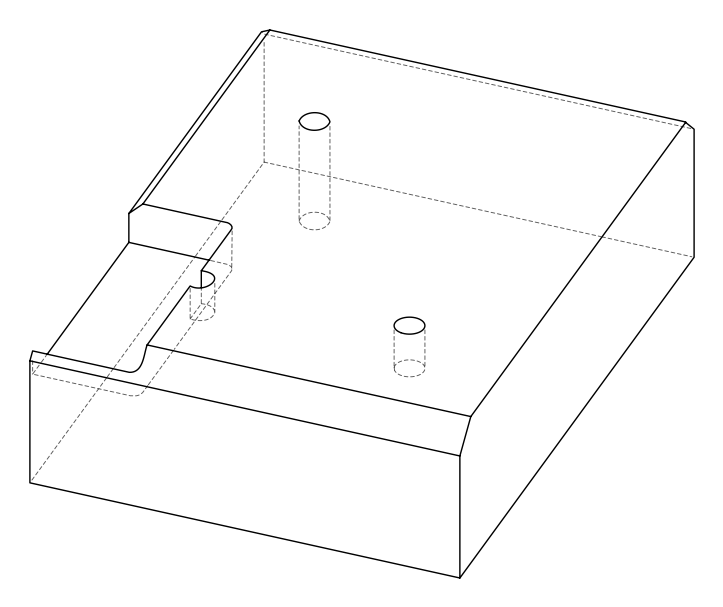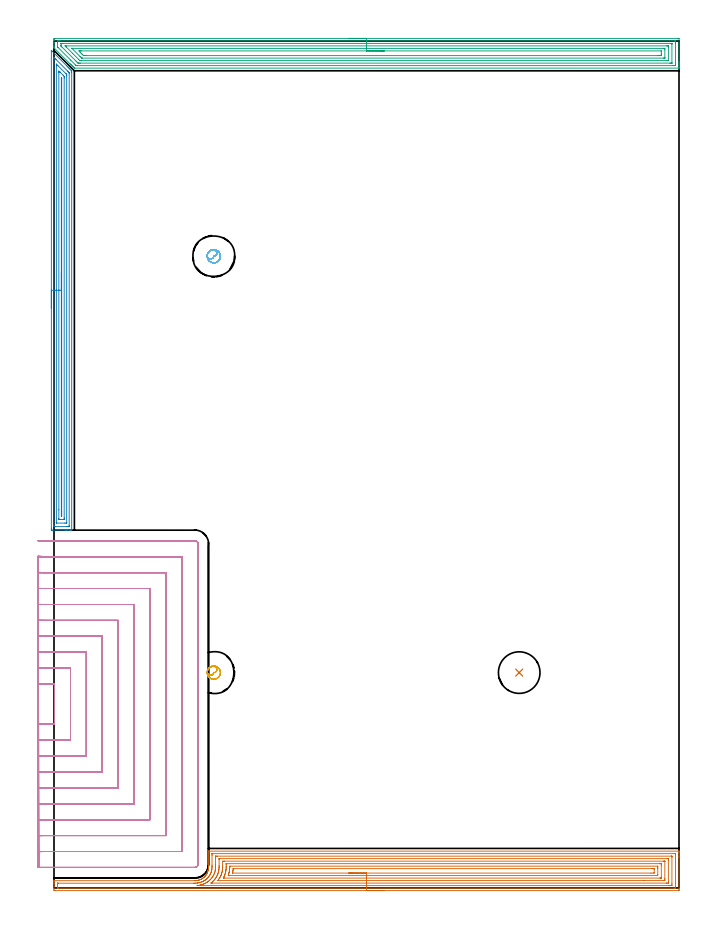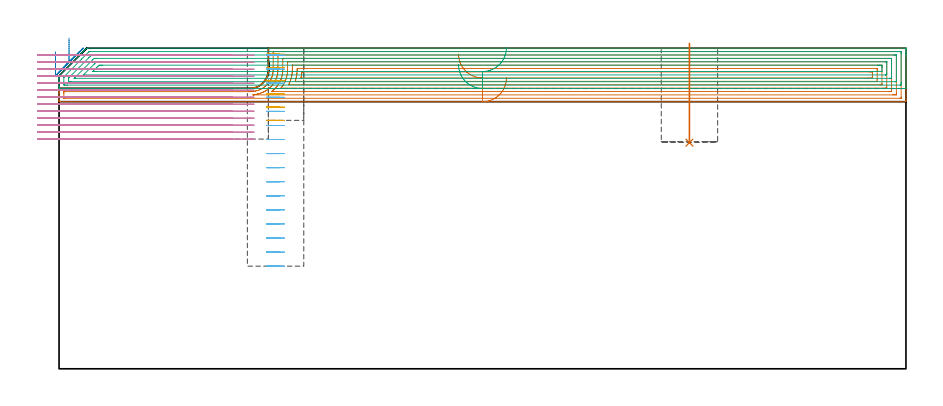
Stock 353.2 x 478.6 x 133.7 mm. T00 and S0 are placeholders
(PLAN: 7 operations, 3 tool changes, 153.5 min)
(1 AREA_MILL | FG_CHAMFER_SURFACE | UGT0205_001 | 18.9 min | 85111 mm3)
(2 AREA_MILL_1 | FG_CHAMFER_SURFACE_1 | UGT0205_001 | 10.78 min | 18645 mm3)
(3 AREA_MILL_2 | FG_CHAMFER_SURFACE_2 | UGT0205_001 | 17.12 min | 49033 mm3)
(4 MILL_SLOT | SLOT_PARTIAL_RECTANGULAR | NXT0201_011 | Follow Part, ap 3, ae 75% | 102.98 min | 639882 mm3)
(5 MILL_BLIND_HOLE_FROM_SOLID_MATERIAL | STEP1POCKET | NXT0201_012 | Spiral | 0.97 min | 8585 mm3)
(6 MILL_BLIND_HOLE_FROM_SOLID_MATERIAL_1 | STEP1POCKET_2 | NXT0201_012 | Spiral | 2.57 min | 39410 mm3)
(7 INDEXABLE_INSERT_DRILL_BLIND_HOLE_FROM_SOLID | STEP1POCKET_1 | NXT0302_018 | 0.17 min | 16911 mm3)
(TOOL UGT0205_001 | Chamfer Mill 20 x 3 x 45 deg. | D20 FL50 Z2)
(TOOL NXT0201_011 | ENDMILL 12mm [2P460-1200-NA 1630] | D12 FL38 Z6)
(TOOL NXT0201_012 | ENDMILL 16mm [2P460-1600-NA 1630] | D16 FL38 Z6)
(TOOL NXT0302_018 | Index. Insert Drill 23.5mm [880-D2350L25-03] | D23.5 PA176 FL71 Z2)
(OP 1 AREA_MILL)
G17 G21 G94 G90
T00 M6
G54
G17 G0 G90 X186.6 Y-1.5 S1061 M3
G43 Z143.7 H0
Z121.4
G94 G1 X186.562 Z120.529 F250.
X186.448 Z119.664
X186.259 Z118.812
X185.997 Z117.98
X185.663 Z117.174
X185.26 Z116.4
X184.791 Z115.664
X184.26 Z114.972
X183.671 Z114.329
X183.028 Z113.74
X182.336 Z113.209
X181.6 Z112.74
X180.826 Z112.337
X180.02 Z112.003
X179.188 Z111.741
X178.336 Z111.552
X177.472 Z111.438
X176.6 Z111.4
X0.618
X0.103 Y-1.494 Z111.403
X0.008 Y-1.491 Z111.405
X0. Y-0.983 Z111.913
Y0.789 Z113.684
Y2.222 Z115.119
Y2.561 Z115.456
Y3.239 Z116.139
Y3.601 Z116.5
X0.006 Y4.023 Z116.915
X0.01 Y4.097 Z116.988
X0.171 Y4.1 Z117.
X79.281 Y4.102
X79.635 Y4.107 Z117.001
X79.95 Y4.11 Z117.007
X80.173 Y4.121 Z117.017
X80.212 Y4.126 Z117.019
X80.416 Y4.145 Z117.043
X80.554 Y4.159 Z117.056
X80.621 Y4.166 Z117.063
X81.066 Y4.232 Z117.132
X81.462 Y4.318 Z117.215
X81.514 Y4.329 Z117.227
X81.879 Y4.429 Z117.328
X81.959 Y4.451 Z117.351
X82.408 Y4.61 Z117.507
X82.739 Y4.745 Z117.645
X82.852 Y4.792 Z117.692
X83.125 Y4.924 Z117.822
X83.23 Y4.975 Z117.872
X83.745 Y5.275 Z118.174
X84.096 Y5.515 Z118.413
X84.156 Y5.556 Z118.454
X84.556 Y5.857 Z118.756
X84.589 Y5.885 Z118.784
X84.638 Y5.927 Z118.826
X84.761 Y6.043 Z118.942
X84.825 Y6.106 Z119.002
X84.992 Y6.262 Z119.161
X85.056 Y6.323 Z119.221
X85.453 Y6.739 Z119.638
X85.476 Y6.766 Z119.666
X85.531 Y6.829 Z119.728
X85.653 Y6.992 Z119.887
X85.78 Y7.157 Z120.056
X85.827 Y7.219 Z120.118
X85.868 Y7.279 Z120.178
X85.973 Y7.435 Z120.33
X86.078 Y7.587 Z120.486
X86.101 Y7.621 Z120.52
X86.157 Y7.716 Z120.615
X86.253 Y7.878 Z120.773
X86.375 Y8.082 Z120.979
X86.423 Y8.162 Z121.059
X86.499 Y8.321 Z121.217
X86.588 Y8.505 Z121.401
X86.652 Y8.658 Z121.555
X86.772 Y8.942 Z121.841
X86.93 Y9.387 Z122.284
X87.002 Y9.637 Z122.531
X87.057 Y9.827 Z122.722
X87.156 Y10.269 Z123.166
X87.227 Y10.709 Z123.607
X87.272 Y11.15 Z124.05
X87.293 Y11.591 Z124.491
X87.299 Y12.032 Z124.932
X87.301 Y20.776 Z133.676
X87.31 Y20.794 Z133.694
X87.316 Y20.8 Z133.7
X353.029
X353.19 Y20.797 Z133.688
X353.193 Y20.773 Z133.664
X353.2 Y20.405 Z133.304
Y20.075 Z132.975
Y19.397 Z132.292
Y18.172 Z131.069
Y17.625 Z130.519
Y17.013 Z129.908
Y-0.983 Z111.914
X353.198 Y-1.259 Z111.638
X353.19 Y-1.492 Z111.406
X352.956 Y-1.499 Z111.399
X176.6 Y-1.5 Z111.4
Y-0.086 Z112.814
X2.404
X2.182 Y-0.085 Z112.815
X2.076 Y-0.083 Z112.817
X2.025 Y-0.079 Z112.821
X2.01 Y-0.077 Z112.823
X2.008 Y-0.06 Z112.84
X2.004 Y0.05 Z112.95
X2. Y0.303 Z113.203
X2.001 Y2.075 Z114.975
X2.005 Y2.561 Z115.461
X2.009 Y2.66 Z115.56
X2.012 Y2.679 Z115.579
X2.07 Y2.682 Z115.582
X2.153 Y2.684 Z115.584
X2.279 Y2.685 Z115.585
X2.404 Y2.686 Z115.586
X79.102 Y2.687 Z115.587
X79.229 Y2.689 Z115.589
X79.981 Y2.701 Z115.601
X80.122 Y2.706 Z115.606
X80.813 Y2.762 Z115.662
X81.016 Y2.784 Z115.684
X81.137 Y2.801 Z115.701
X81.736 Y2.905 Z115.805
X81.909 Y2.942 Z115.842
X82.32 Y3.04 Z115.94
X82.802 Y3.176 Z116.076
X83.004 Y3.247 Z116.147
X83.557 Y3.447 Z116.347
X83.672 Y3.494 Z116.394
X83.696 Y3.504 Z116.404
X84.264 Y3.769 Z116.669
X84.589 Y3.942 Z116.842
X84.837 Y4.087 Z116.987
X85.237 Y4.333 Z117.233
X85.384 Y4.431 Z117.331
X85.482 Y4.499 Z117.399
X85.896 Y4.809 Z117.709
X86.065 Y4.939 Z117.839
X86.387 Y5.22 Z118.12
X86.825 Y5.66 Z118.56
X87.258 Y6.116 Z119.016
X87.269 Y6.129 Z119.029
X87.635 Y6.629 Z119.529
X87.882 Y6.992 Z119.892
X87.991 Y7.161 Z120.061
X88.162 Y7.441 Z120.341
X88.316 Y7.725 Z120.625
X88.389 Y7.878 Z120.778
X88.594 Y8.336 Z121.236
X88.761 Y8.764 Z121.664
X88.838 Y8.98 Z121.88
X89.042 Y9.65 Z122.55
X89.045 Y9.661 Z122.561
X89.055 Y9.707 Z122.607
X89.185 Y10.408 Z123.308
X89.202 Y10.536 Z123.436
X89.268 Y11.211 Z124.111
X89.278 Y11.422 Z124.322
X89.296 Y12.07 Z124.97
X89.298 Y12.308 Z125.208
X89.299 Y12.953 Z125.853
X89.3 Y18.511 Z131.411
X89.301 Y19.153 Z132.053
X89.308 Y19.369 Z132.269
X89.311 Y19.38 Z132.28
X89.317 Y19.382 Z132.282
X89.343 Y19.384 Z132.284
X89.398 Y19.385 Z132.285
X89.508 Y19.386 Z132.286
X350.796
X351.018 Y19.385 Z132.285
X351.124 Y19.383 Z132.283
X351.175 Y19.379 Z132.279
X351.19 Y19.377 Z132.277
X351.192 Y19.36 Z132.26
X351.196 Y19.25 Z132.15
X351.2 Y18.997 Z131.897
X351.199 Y0.389 Z113.289
X351.195 Y-0.012 Z112.888
X351.191 Y-0.065 Z112.835
X351.187 Y-0.08 Z112.82
X351.18 Y-0.081 Z112.819
X351.126 Y-0.084 Z112.816
X351.016 Y-0.085 Z112.815
X350.796 Y-0.086 Z112.814
X176.6
Y1.329 Z114.229
X80.974
X80.919 Y1.332 Z114.232
X80.904 Y1.334 Z114.234
X80.906 Y1.336 Z114.236
X81.311 Y1.383 Z114.283
X81.403 Y1.395 Z114.295
X81.909 Y1.478 Z114.378
X82.077 Y1.508 Z114.408
X82.685 Y1.631 Z114.531
X82.802 Y1.655 Z114.555
X82.818 Y1.659 Z114.559
X82.884 Y1.675 Z114.575
X83.515 Y1.855 Z114.755
X83.696 Y1.911 Z114.811
X84.176 Y2.085 Z114.985
X84.589 Y2.242 Z115.142
X84.814 Y2.338 Z115.238
X85.319 Y2.561 Z115.461
X85.429 Y2.614 Z115.514
X85.482 Y2.642 Z115.542
X86.001 Y2.933 Z115.833
X86.375 Y3.158 Z116.058
X86.553 Y3.271 Z116.171
X86.817 Y3.447 Z116.347
X87.08 Y3.635 Z116.535
X87.269 Y3.774 Z116.674
X87.585 Y4.02 Z116.92
X87.935 Y4.333 Z117.233
X88.162 Y4.548 Z117.448
X88.498 Y4.886 Z117.786
X88.813 Y5.22 Z118.12
X88.927 Y5.347 Z118.247
X89.055 Y5.499 Z118.399
X89.315 Y5.848 Z118.748
X89.498 Y6.106 Z119.006
X89.68 Y6.373 Z119.273
X89.949 Y6.795 Z119.695
X90.022 Y6.919 Z119.819
X90.063 Y6.992 Z119.892
X90.204 Y7.245 Z120.145
X90.487 Y7.878 Z120.778
X90.588 Y8.13 Z121.03
X90.826 Y8.764 Z121.664
X90.83 Y8.776 Z121.676
X90.842 Y8.816 Z121.716
X91.019 Y9.475 Z122.375
X91.056 Y9.65 Z122.55
X91.163 Y10.218 Z123.118
X91.206 Y10.536 Z123.436
X91.252 Y11.015 Z123.915
X91.276 Y11.422 Z124.322
X91.291 Y11.863 Z124.763
X91.296 Y12.308 Z125.208
X91.299 Y12.742 Z125.642
Y13.194 Z126.094
X91.3 Y17.171 Z130.071
X91.302 Y17.625 Z130.525
X91.305 Y17.841 Z130.741
X91.31 Y17.948 Z130.848
X91.314 Y17.965 Z130.865
X91.337 Y17.967 Z130.867
X91.388 Y17.97 Z130.87
X91.735 Y17.971 Z130.871
X92.279 Y17.972 Z130.872
X349.009 Y17.971 Z130.871
X349.126 Y17.969 Z130.869
X349.167 Y17.967 Z130.867
X349.184 Y17.966 Z130.866
X349.19 Y17.939 Z130.839
X349.195 Y17.814 Z130.714
X349.199 Y17.625 Z130.525
X349.2 Y17.436 Z130.336
Y2.372 Z115.272
X349.196 Y1.675 Z114.575
X349.192 Y1.494 Z114.394
X349.175 Y1.335 Z114.235
X349.009 Y1.334 Z114.234
X348.464 Y1.33 Z114.23
X348.116 Y1.329 Z114.229
X347.572
X176.6
Y2.743 Z115.643
X89.466
X89.055 Y2.744 Z115.644
X88.869 Y2.746 Z115.646
X88.705 Y2.749 Z115.649
X88.782 Y2.832 Z115.732
X88.868 Y2.904 Z115.804
X89.055 Y3.058 Z115.958
X89.265 Y3.24 Z116.14
X89.496 Y3.447 Z116.347
X89.727 Y3.667 Z116.567
X89.949 Y3.884 Z116.784
X90.378 Y4.333 Z117.233
X90.6 Y4.573 Z117.473
X90.842 Y4.863 Z117.763
X90.997 Y5.066 Z117.966
X91.108 Y5.22 Z118.12
X91.365 Y5.587 Z118.487
X91.706 Y6.106 Z119.006
X91.717 Y6.123 Z119.023
X91.735 Y6.153 Z119.053
X92.038 Y6.692 Z119.592
X92.183 Y6.992 Z119.892
X92.322 Y7.296 Z120.196
X92.568 Y7.878 Z120.778
X92.586 Y7.921 Z120.821
X92.629 Y8.038 Z120.938
X92.808 Y8.586 Z121.486
X92.86 Y8.764 Z121.664
X93. Y9.282 Z122.182
X93.074 Y9.65 Z122.55
X93.144 Y10.025 Z122.925
X93.211 Y10.536 Z123.436
X93.24 Y10.816 Z123.716
X93.277 Y11.422 Z124.322
X93.288 Y11.655 Z124.555
X93.297 Y12.308 Z125.208
X93.299 Y12.53 Z125.43
X93.3 Y16.073 Z128.973
X93.302 Y16.294 Z129.194
X93.306 Y16.441 Z129.341
X93.31 Y16.551 Z129.451
X93.345 Y16.552 Z129.452
X93.522 Y16.555 Z129.455
X93.706 Y16.557 Z129.457
X346.513
X347.095 Y16.552 Z129.452
X347.158 Y16.55 Z129.45
X347.19 Y16.545 Z129.445
X347.192 Y16.498 Z129.398
X347.196 Y16.291 Z129.191
X347.2 Y15.875 Z128.775
Y3.447 Z116.347
X347.196 Y3.016 Z115.916
X347.192 Y2.8 Z115.7
X347.19 Y2.752 Z115.652
X347.14 Y2.749 Z115.649
X347.036 Y2.746 Z115.646
X346.329 Y2.743 Z115.643
X346.146
X176.6
Y4.157 Z117.057
X92.806
X92.733 Y4.158 Z117.058
X92.629 Y4.162 Z117.062
X92.598 Y4.164 Z117.064
X92.612 Y4.19 Z117.09
X92.629 Y4.218 Z117.118
X92.678 Y4.285 Z117.185
X92.713 Y4.333 Z117.233
X93.047 Y4.804 Z117.704
X93.33 Y5.22 Z118.12
X93.406 Y5.334 Z118.234
X93.522 Y5.515 Z118.415
X93.739 Y5.89 Z118.79
X93.86 Y6.106 Z119.006
X94.046 Y6.472 Z119.372
X94.285 Y6.992 Z119.892
X94.325 Y7.081 Z119.981
X94.415 Y7.3 Z120.2
X94.622 Y7.878 Z120.778
X94.791 Y8.391 Z121.291
X94.895 Y8.764 Z121.664
X94.981 Y9.089 Z121.989
X95.095 Y9.65 Z122.55
X95.127 Y9.83 Z122.73
X95.221 Y10.536 Z123.436
X95.23 Y10.614 Z123.514
X95.285 Y11.422 Z124.322
X95.287 Y11.444 Z124.344
X95.299 Y12.308 Z125.208
X95.3 Y14.976 Z127.876
X95.309 Y15.136 Z128.036
X96.025 Y15.142 Z128.042
X96.202 Y15.143 Z128.043
X344.543
X344.721 Y15.142 Z128.042
X345.076 Y15.138 Z128.038
X345.175 Y15.136 Z128.036
X345.191 Y15.129 Z128.029
X345.193 Y15.116 Z128.016
X345.197 Y15.06 Z127.96
X345.199 Y14.967 Z127.867
X345.2 Y5.22 Z118.12
X345.199 Y4.569 Z117.469
X345.194 Y4.333 Z117.233
X345.19 Y4.177 Z117.077
X344.898 Y4.164 Z117.064
X344.718 Y4.159 Z117.059
X344.543 Y4.158 Z117.058
X333.376 Y4.157 Z117.057
X176.6
Y5.571 Z118.471
X96.202 Y5.572 Z118.472
X95.846 Y5.573 Z118.473
X95.756 Y5.576 Z118.476
X95.743 Y5.577 Z118.477
X95.74 Y5.586 Z118.486
X95.751 Y5.617 Z118.517
X95.766 Y5.652 Z118.552
X95.984 Y6.106 Z119.006
X96.054 Y6.253 Z119.153
X96.202 Y6.579 Z119.479
X96.321 Y6.873 Z119.773
X96.366 Y6.992 Z119.892
X96.559 Y7.524 Z120.424
X96.677 Y7.878 Z120.778
X96.776 Y8.195 Z121.095
X96.933 Y8.764 Z121.664
X96.966 Y8.892 Z121.792
X97.095 Y9.526 Z122.426
X97.115 Y9.631 Z122.531
X97.118 Y9.65 Z122.55
X97.214 Y10.418 Z123.318
X97.225 Y10.536 Z123.436
X97.273 Y11.245 Z124.145
X97.28 Y11.422 Z124.322
X97.295 Y12.11 Z125.01
X97.297 Y12.308 Z125.208
X97.3 Y13.194 Z126.094
X97.303 Y13.536 Z126.436
X97.308 Y13.707 Z126.607
X97.309 Y13.722 Z126.622
X97.327 Y13.724 Z126.624
X97.373 Y13.727 Z126.627
X97.45 Y13.728 Z126.628
X342.218
X342.756 Y13.725 Z126.625
X343.118 Y13.722 Z126.622
X343.19 Y13.714 Z126.614
X343.196 Y13.644 Z126.544
X343.199 Y13.194 Z126.094
X343.2 Y12.754 Z125.654
X343.199 Y6.106 Z119.006
X343.197 Y5.668 Z118.568
X343.19 Y5.603 Z118.503
X343.185 Y5.578 Z118.478
X343.159 Y5.576 Z118.476
X343.025 Y5.574 Z118.474
X342.756 Y5.572 Z118.472
X342.402 Y5.571 Z118.471
X176.6
Y6.985 Z119.885
X98.882
X98.449 Y6.992 Z119.892
X98.553 Y7.318 Z120.218
X98.729 Y7.878 Z120.778
X98.765 Y7.994 Z120.894
X98.882 Y8.417 Z121.317
X98.95 Y8.697 Z121.597
X98.963 Y8.764 Z121.664
X99.09 Y9.443 Z122.343
X99.121 Y9.65 Z122.55
X99.195 Y10.226 Z123.126
X99.223 Y10.536 Z123.436
X99.261 Y11.046 Z123.946
X99.277 Y11.422 Z124.322
X99.295 Y11.899 Z124.799
X99.309 Y12.308 Z125.208
X99.775 Y12.315 Z125.215
X340.963
X341.19 Y12.308 Z125.208
X341.196 Y12.084 Z124.984
X341.199 Y11.422 Z124.322
X341.2 Y11.194 Z124.094
X341.199 Y7.651 Z120.551
X341.19 Y6.992 Z119.892
X340.976 Y6.986 Z119.886
X340.969 Y6.985 Z119.885
X176.6
Y8.4 Z121.3
X101.035
X100.957 Y8.401 Z121.301
X100.94 Y8.403 Z121.303
X100.927 Y8.405 Z121.305
X100.925 Y8.422 Z121.322
X100.935 Y8.5 Z121.4
X100.983 Y8.764 Z121.664
X101.07 Y9.252 Z122.152
X101.128 Y9.65 Z122.55
X101.178 Y10.031 Z122.931
X101.228 Y10.536 Z123.436
X101.257 Y10.838 Z123.738
X101.266 Y10.88 Z123.78
X101.272 Y10.894 Z123.794
X101.288 Y10.895 Z123.795
X101.378 Y10.898 Z123.798
X101.562 Y10.9 Z123.8
X337.922
X338.29
X338.819 Y10.897 Z123.797
X339.183 Y10.893 Z123.793
X339.199 Y10.536 Z123.436
X339.2 Y10.52 Z123.42
X339.199 Y8.748 Z121.648
X339.183 Y8.407 Z121.307
X338.654 Y8.402 Z121.302
X337.396 Y8.4 Z121.3
X176.6
X175.728 Z121.338
X174.863 Z121.452
X174.012 Z121.64
X173.18 Z121.903
X172.374 Z122.237
X171.6 Z122.639
X170.864 Z123.108
X170.172 Z123.639
X169.529 Z124.229
X168.94 Z124.872
X168.408 Z125.564
X167.94 Z126.3
X167.537 Z127.073
X167.203 Z127.879
X166.941 Z128.711
X166.752 Z129.563
X166.638 Z130.428
X166.6 Z131.3
G0 Z143.7
M5
M2
(OP 2 AREA_MILL_1)
G17 G21 G94 G90
T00 M6
G54
G17 G0 G90 X-1.5 Y327.75 S1061 M3
G43 Z143.7 H0
Z132.2
G94 G1 Y327.788 Z131.328 F250.
Y327.902 Z130.464
Y328.091 Z129.612
Y328.353 Z128.78
Y328.687 Z127.974
Y329.09 Z127.2
Y329.558 Z126.464
Y330.09 Z125.772
Y330.679 Z125.129
Y331.322 Z124.54
Y332.014 Z124.009
Y332.75 Z123.54
Y333.524 Z123.137
Y334.33 Z122.803
Y335.162 Z122.541
Y336.013 Z122.352
Y336.878 Z122.238
Y337.75 Z122.2
Y472.977
X-1.499 Y473.275 Z122.201
X-1.497 Y473.284 Z122.203
X-1.493 Y473.29 Z122.207
X-1.483 Y473.282 Z122.217
X-1.474 Y473.275 Z122.225
X-1.457 Y473.258 Z122.242
X-1.042 Y472.843 Z122.655
X6.982 Y464.818 Z130.682
X7.337 Y464.465 Z131.033
X7.831 Y463.969 Z131.531
X8.058 Y463.743 Z131.756
X8.219 Y463.584 Z131.914
X8.375 Y463.426 Z132.073
X8.505 Y463.296 Z132.203
X8.66 Y463.143 Z132.355
X8.811 Y462.99 Z132.508
X8.952 Y462.85 Z132.649
X9.101 Y462.702 Z132.796
X9.246 Y462.555 Z132.944
X9.398 Y462.403 Z133.096
X9.542 Y462.261 Z133.237
X9.681 Y462.12 Z133.379
X9.845 Y461.956 Z133.543
X9.983 Y461.819 Z133.679
X9.999 Y461.802 Z133.694
X10.002 Y461.796 Z133.697
X10. Y461.062 Z133.7
Y202.374
X9.997 Y202.208 Z133.688
X9.993 Y202.207 Z133.684
X9.642 Y202.2 Z133.342
X9.348 Z133.047
X8.66 Z132.355
X7.434 Z131.131
X6.896 Z130.59
X6.283 Z129.978
X-0.429 Z123.269
X-1.042 Y202.202 Z122.656
X-1.263 Y202.204 Z122.435
X-1.492 Y202.21 Z122.206
X-1.495 Y202.362 Z122.203
X-1.499 Y202.821 Z122.201
X-1.5 Y203.285 Z122.2
Y337.75
X-0.086 Z123.614
X-0.085 Y469.029 Z123.615
X-0.084 Y469.105 Z123.616
X-0.079 Y469.397 Z123.621
X0.016 Y469.323 Z123.716
X0.242 Y469.105 Z123.942
X0.722 Y468.627 Z124.422
X1.139 Y468.211 Z124.839
X7.778 Y461.572 Z131.478
X8.285 Y461.062 Z131.985
X8.457 Y460.881 Z132.157
X8.579 Y460.75 Z132.279
X8.586 Y460.169 Z132.286
X8.585 Y204.684 Z132.285
X8.584 Y204.608 Z132.284
X8.576 Y204.21 Z132.276
X8.178 Y204.203 Z131.878
X7.778 Y204.201 Z131.478
X7.299 Y204.2 Z130.999
X0.722 Y204.201 Z124.422
X0.24 Y204.203 Z123.94
X0.018 Y204.21 Z123.718
X-0.079 Y204.234 Z123.621
X-0.085 Y204.532 Z123.615
Y204.608
X-0.086 Y337.75 Z123.614
X1.328 Z125.028
X1.329 Y464.637 Z125.029
Y464.915
X1.334 Y465.53 Z125.034
X1.335 Y465.545 Z125.035
X1.362 Y465.53 Z125.062
X1.604 Y465.294 Z125.304
X2.264 Y464.637 Z125.964
X6.732 Y460.169 Z130.432
X6.896 Y460.003 Z130.596
X7.074 Y459.819 Z130.774
X7.16 Y459.729 Z130.86
X7.165 Y459.554 Z130.865
X7.169 Y459.275 Z130.869
X7.171 Y458.997 Z130.871
Y206.395
X7.169 Y206.256 Z130.869
X7.167 Y206.222 Z130.867
X7.165 Y206.212 Z130.865
X7.152 Y206.209 Z130.852
X7.087 Y206.202 Z130.787
X6.896 Y206.201 Z130.596
X6.207 Y206.2 Z129.907
X1.604 Y206.201 Z125.304
X1.412 Y206.205 Z125.112
X1.357 Y206.209 Z125.057
X1.335 Y206.213 Z125.035
X1.333 Y206.229 Z125.033
X1.33 Y206.302 Z125.03
X1.329 Y206.395 Z125.029
Y206.675
X1.328 Y337.75 Z125.028
X2.743 Z126.443
Y460.802
X2.745 Y461.062 Z126.445
X2.75 Y461.689 Z126.45
X3.368 Y461.083 Z127.068
X3.389 Y461.062 Z127.089
X5.174 Y459.275 Z128.874
X5.75 Y458.649 Z129.45
X5.753 Y458.382 Z129.453
X5.757 Y457.749 Z129.457
Y209.076
X5.754 Y208.446 Z129.454
X5.75 Y208.233 Z129.45
X5.747 Y208.209 Z129.447
X5.726 Y208.207 Z129.426
X5.672 Y208.203 Z129.372
X5.564 Y208.201 Z129.264
X3.351 Y208.2 Z127.051
X2.934 Y208.21 Z126.634
X2.75 Y208.226 Z126.45
X2.748 Y208.332 Z126.448
X2.744 Y208.815 Z126.444
X2.743 Y213.711 Z126.443
Y337.75
X4.157 Z127.857
X4.158 Y457.488 Z127.858
Y457.581
X4.162 Y457.677 Z127.862
X4.17 Y457.82 Z127.87
X4.25 Y457.743 Z127.95
X4.311 Y457.679 Z128.011
X4.336 Y457.641 Z128.036
X4.339 Y457.582 Z128.039
X4.342 Y457.488 Z128.042
X4.343 Y457.394 Z128.043
Y210.769
X4.341 Y210.675 Z128.041
X4.336 Y210.486 Z128.036
X4.325 Y210.21 Z128.025
X4.25 Z127.95
X4.164 Y210.212 Z127.864
X4.157 Y210.863 Z127.857
Y337.75
Y338.622 Z127.895
Y339.486 Z128.009
Y340.338 Z128.198
Y341.17 Z128.46
Y341.976 Z128.794
Y342.75 Z129.197
Y343.486 Z129.665
Y344.178 Z130.196
Y344.821 Z130.786
Y345.41 Z131.429
Y345.941 Z132.121
Y346.41 Z132.857
Y346.813 Z133.631
Y347.147 Z134.437
Y347.409 Z135.269
Y347.598 Z136.12
Y347.712 Z136.985
Y347.75 Z137.857
G0 Z143.7
M5
M2
(OP 3 AREA_MILL_2)
G17 G21 G94 G90
T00 M6
G54
G17 G0 G90 X166.6 Y480.1 S1061 M3
G43 Z143.7 H0
Z126.9
G94 G1 X166.638 Z126.029 F250.
X166.752 Z125.164
X166.941 Z124.312
X167.203 Z123.48
X167.537 Z122.674
X167.94 Z121.9
X168.408 Z121.164
X168.94 Z120.472
X169.529 Z119.829
X170.172 Z119.24
X170.864 Z118.709
X171.6 Z118.24
X172.374 Z117.837
X173.18 Z117.503
X174.012 Z117.241
X174.864 Z117.052
X175.728 Z116.938
X176.6 Z116.9
X352.583
X353.014 Y480.096 Z116.903
X353.19 Y480.092 Z116.906
X353.2 Y479.912 Z117.086
Y467.017 Z129.978
Y466.407 Z130.587
Y465.862 Z131.134
Y465.525 Z131.471
Y464.98 Z132.016
Y464.643 Z132.352
Y463.968 Z133.031
Y463.652 Z133.347
X353.193 Y463.307 Z133.684
X353.192 Y463.303 Z133.688
X353.029 Y463.3 Z133.7
X11.784
X11.504 Y463.305 Z133.69
X11.49 Y463.313 Z133.683
X11.425 Y463.373 Z133.623
X11.037 Y463.761 Z133.235
X10.891 Y463.908 Z133.09
X10.746 Y464.053 Z132.945
X10.596 Y464.202 Z132.793
X10.444 Y464.355 Z132.643
X10.311 Y464.488 Z132.509
X10.155 Y464.643 Z132.352
X9.997 Y464.802 Z132.196
X9.875 Y464.924 Z132.074
X9.713 Y465.084 Z131.911
X9.551 Y465.248 Z131.75
X9.439 Y465.359 Z131.638
X9.272 Y465.525 Z131.469
X9.104 Y465.695 Z131.303
X0.171 Y474.629 Z122.37
X0.018 Y474.787 Z122.212
X0.01 Y474.799 Z122.2
X0. Y475.125 Z121.875
Y475.436 Z121.564
Y476.111 Z120.884
Y477.33 Z119.667
Y477.875 Z119.119
Y479.367 Z117.629
X0.003 Y479.639 Z117.357
X0.01 Y480.091 Z116.905
X0.156 Y480.095 Z116.903
X0.618 Y480.1 Z116.9
X176.6
Y478.686 Z118.314
X350.796 Y478.685 Z118.315
X350.869
X351.171 Y478.679 Z118.321
X351.19 Y478.581 Z118.419
X351.197 Y478.361 Z118.639
X351.199 Y477.875 Z119.125
X351.2 Y477.476 Z119.524
X351.199 Y465.525 Z131.475
X351.197 Y465.129 Z131.871
X351.19 Y464.734 Z132.266
X350.796 Y464.718 Z132.282
X350.722 Y464.716 Z132.284
X349.903 Y464.714 Z132.286
X349.83
X13.051 Y464.715 Z132.285
X12.641 Y464.719 Z132.281
X12.544 Y464.721 Z132.279
X12.408 Y464.85 Z132.15
X12.231 Y465.021 Z131.979
X9.449 Y467.8 Z129.2
X2.404 Y474.847 Z122.153
X2.032 Y475.228 Z121.772
X2.01 Y475.256 Z121.744
X2.006 Y475.279 Z121.721
X2.002 Y475.328 Z121.672
X2.001 Y475.428 Z121.572
X2. Y475.627 Z121.373
Y477.392 Z119.608
X2.001 Y477.875 Z119.125
X2.003 Y478.271 Z118.729
X2.01 Y478.666 Z118.334
X2.404 Y478.682 Z118.318
X2.478 Y478.684 Z118.316
X3.297 Y478.686 Z118.314
X3.37
X176.6
Y477.271 Z119.729
X348.727
X349.009 Y477.27 Z119.73
X349.103 Y477.269 Z119.731
X349.176 Y477.265 Z119.735
X349.19 Y477.262 Z119.738
X349.194 Y477.234 Z119.766
X349.197 Y477.181 Z119.819
X349.199 Y476.993 Z120.007
X349.2 Y476.804 Z120.196
X349.199 Y466.22 Z130.78
X349.194 Y466.157 Z130.843
X349.19 Y466.138 Z130.862
X349.182 Y466.135 Z130.865
X349.15 Y466.132 Z130.868
X349.009 Y466.13 Z130.87
X348.398 Y466.129 Z130.871
X348.116 Y466.128 Z130.872
X14.911 Y466.129 Z130.871
X14.299
X14.017 Y466.132 Z130.868
X13.735 Y466.135 Z130.865
X13.567 Y466.144 Z130.856
X13.477 Y466.23 Z130.77
X13.294 Y466.407 Z130.593
X13.124 Y466.575 Z130.425
X12.41 Y467.289 Z129.711
X4.471 Y475.228 Z121.772
X4.191 Y475.51 Z121.49
X4.045 Y475.663 Z121.337
X4.011 Y475.7 Z121.3
X4.006 Y475.797 Z121.203
X4.003 Y475.922 Z121.078
X4.001 Y476.111 Z120.889
X4. Y476.299 Z120.701
Y476.993 Z120.007
X4.001 Y477.18 Z119.82
X4.007 Y477.243 Z119.757
X4.01 Y477.262 Z119.738
X4.018 Y477.265 Z119.735
X4.05 Y477.268 Z119.732
X4.191 Y477.27 Z119.73
X4.802 Y477.271 Z119.729
X5.084
X176.6
Y475.857 Z121.143
X346.329
X346.587 Y475.856 Z121.144
X347.072 Y475.852 Z121.148
X347.181 Y475.85 Z121.15
X347.19 Y475.661 Z121.339
X347.2 Y475.251 Z121.749
Y475.228 Z121.772
X347.199 Y467.634 Z129.366
X347.197 Y467.581 Z129.419
X347.192 Y467.555 Z129.445
X347.189 Y467.55 Z129.45
X347.177 Y467.548 Z129.452
X346.965 Y467.544 Z129.456
X346.329 Y467.543 Z129.457
X346.073
X15.547
X14.911 Y467.547 Z129.453
X14.647 Y467.55 Z129.45
X14.017 Y468.133 Z128.867
X10.463 Y471.685 Z125.315
X6.871 Y475.278 Z121.722
X6.498 Y475.655 Z121.345
X6.32 Y475.84 Z121.16
X6.309 Y475.852 Z121.148
X6.315 Y475.853 Z121.147
X6.348 Y475.856 Z121.144
X6.394 Y475.857 Z121.143
X6.871
X176.6
Y474.443 Z122.557
X344.543
X344.641 Y474.442 Z122.558
X344.837 Y474.439 Z122.561
X345.19 Y474.432 Z122.568
X345.192 Y474.346 Z122.654
X345.199 Y473.698 Z123.302
X345.2 Y469.287 Z127.713
X345.197 Y469.054 Z127.946
X345.193 Y468.974 Z128.026
X345.192 Y468.968 Z128.032
X345.168 Y468.964 Z128.036
X345.065 Y468.96 Z128.04
X344.935 Y468.958 Z128.042
X344.739 Y468.957 Z128.043
X344.641
X15.901
X15.804 Y468.959 Z128.041
X15.706 Y468.961 Z128.039
X15.647 Y468.964 Z128.036
X15.614 Y468.993 Z128.007
X15.549 Y469.054 Z127.946
X14.911 Y469.688 Z127.312
X14.662 Y469.936 Z127.064
X10.253 Y474.346 Z122.654
X10.191 Y474.411 Z122.589
X10.173 Y474.434 Z122.566
Y474.436 Z122.564
X10.184 Y474.438 Z122.562
X10.248 Y474.442 Z122.558
X10.346 Y474.443 Z122.557
X10.444
X176.6
Y473.029 Z123.971
X343.198 Y473.028 Z123.972
X343.199 Y473.026 Z123.974
Y471.262 Z125.738
X343.197 Y470.818 Z126.182
X343.193 Y470.386 Z126.614
X342.756 Y470.378 Z126.622
X342.313 Y470.373 Z126.627
X341.863 Y470.372 Z126.628
X341.422 Y470.371 Z126.629
X18.043
X17.59 Y470.372 Z126.628
X17.147 Y470.374 Z126.626
X16.697 Y470.378 Z126.622
X16.241 Y470.818 Z126.182
X15.804 Y471.246 Z125.754
X15.348 Y471.7 Z125.3
X14.911 Y472.138 Z124.862
X14.47 Y472.582 Z124.418
X14.05 Y473.01 Z123.99
X14.465 Y473.022 Z123.978
X14.911 Y473.026 Z123.974
X15.352 Y473.028 Z123.972
X176.6 Y473.029 Z123.971
X177.472 Z124.009
X178.336 Z124.123
X179.188 Z124.312
X180.02 Z124.574
X180.826 Z124.908
X181.6 Z125.311
X182.336 Z125.78
X183.028 Z126.311
X183.671 Z126.9
X184.26 Z127.543
X184.792 Z128.235
X185.26 Z128.971
X185.663 Z129.745
X185.997 Z130.551
X186.259 Z131.383
X186.448 Z132.235
X186.562 Z133.1
X186.6 Z133.971
G0 Z143.7
M5
M2
(OP 4 MILL_SLOT)
G17 G21 G94 G90
T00 M6
G54
G17 G0 G90 X-9. Y92.578 S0 M3
G43 Z143.7 H1
Z130.792
G94 G1 X-6. Y92.598 F250.
G2 X-5.454 Y92.6 R81. F500.
G1 X0.3
Y115.2
X-4.556
G2 X-6. Y115.213 R81.
G1 X-9. Y115.266 F250.
Y83.575
X-6. Y83.598
G2 X-5.454 Y83.6 R72. F500.
G1 X9.3
Y124.2
X-4.556
G2 X-6. Y124.214 R72.
G1 X-8.999 Y124.275 F250.
X-9. Y74.572
X-6. Y74.598
G2 X-5.454 Y74.6 R63. F500.
G1 X18.3
Y133.2
X-4.556
G2 X-6. Y133.217 R63.
G1 X-8.999 Y133.285 F250.
X-9. Y65.567
X-6. Y65.597
G2 X-5.454 Y65.6 R54. F500.
G1 X27.3
Y142.2
X-4.556
G2 X-6. Y142.219 R54.
G1 X-8.999 Y142.3 F250.
X-9. Y56.56
X-6. Y56.597
G2 X-5.454 Y56.6 R45. F500.
G1 X36.3
Y151.2
X-4.556
G2 X-6. Y151.223 R45.
G1 X-8.998 Y151.319 F250.
X-9. Y47.55
X-6. Y47.596
G2 X-5.454 Y47.6 R36. F500.
G1 X45.3
Y160.2
X-4.556
G2 X-6. Y160.229 R36.
G1 X-8.998 Y160.349 F250.
X-8.999 Y38.534
X-6. Y38.594
G2 X-5.454 Y38.6 R27. F500.
G1 X54.3
Y169.2
X-4.556
G2 X-6. Y169.239 R27.
G1 X-8.996 Y169.399 F250.
X-8.999 Y29.501
X-6. Y29.592
G2 X-5.454 Y29.6 R18. F500.
G1 X63.3
Y178.2
X-4.556
G2 X-6. Y178.258 R18.
G1 X-8.99 Y178.499 F250.
X-8.994 Y20.402
X-6. Y20.583
G2 X-5.454 Y20.6 R9. F500.
G1 X72.3
Y187.2
X-4.556
G2 X-6. Y187.317 R9.
G1 X-8.961 Y187.798 F250.
X-8.454 Y11.6
X-5.454
X79.7 F500.
G3 X81.3 Y13.2 R1.6
G1 Y194.6
G3 X79.7 Y196.2 R1.6
G1 X-4.556
X-7.556 F250.
G0 X-9. Y92.578 Z127.876
G1 X-6. Y92.598
G2 X-5.454 Y92.6 R81. F500.
G1 X0.3
Y115.2
X-5.907
X-6.
X-9. Y115.203 F250.
Y83.575
X-6. Y83.598
G2 X-5.454 Y83.6 R72. F500.
G1 X9.3
Y124.2
X-5.907
X-6.
X-9. Y124.204 F250.
Y74.572
X-6. Y74.598
G2 X-5.454 Y74.6 R63. F500.
G1 X18.3
Y133.2
X-5.907
X-6.
X-9. Y133.204 F250.
Y65.567
X-6. Y65.597
G2 X-5.454 Y65.6 R54. F500.
G1 X27.3
Y142.2
X-5.907
X-6.
X-9. Y142.205 F250.
Y56.56
X-6. Y56.597
G2 X-5.454 Y56.6 R45. F500.
G1 X36.3
Y151.2
X-5.907
X-6.
X-9. Y151.206 F250.
Y47.55
X-6. Y47.596
G2 X-5.454 Y47.6 R36. F500.
G1 X45.3
Y160.2
X-5.907
X-6.
X-9. Y160.208 F250.
X-8.999 Y38.534
X-6. Y38.594
G2 X-5.454 Y38.6 R27. F500.
G1 X54.3
Y169.2
X-5.907
X-6.
X-9. Y169.21 F250.
X-8.999 Y29.501
X-6. Y29.592
G2 X-5.454 Y29.6 R18. F500.
G1 X63.3
Y178.2
X-5.907
X-6.
X-9. Y178.216 F250.
X-8.994 Y20.402
X-6. Y20.583
G2 X-5.454 Y20.6 R9. F500.
G1 X72.3
Y187.2
X-5.907
X-6.
X-9. Y187.231 F250.
X-8.454 Y11.6
X-5.454
X79.7 F500.
G3 X81.3 Y13.2 R1.6
G1 Y194.6
G3 X79.7 Y196.2 R1.6
G1 X-5.907
X-8.907 F250.
G0 X-9. Y92.587 Z124.96
G1 X-6. Y92.599
X-5.671 Y92.6 F500.
X0.3
Y115.2
X-6.
X-9. F250.
Y83.586
X-6. Y83.599
X-5.671 Y83.6 F500.
X9.3
Y124.2
X-6.
X-9. F250.
Y74.583
X-6. Y74.599
X-5.671 Y74.6 F500.
X18.3
Y133.2
X-6.
X-9. F250.
Y65.581
X-6. Y65.599
G2 X-5.671 Y65.6 R54. F500.
G1 X27.3
Y142.2
X-6.
X-9. F250.
Y56.577
X-6. Y56.599
G2 X-5.671 Y56.6 R45. F500.
G1 X36.3
Y151.2
X-6.
X-9. F250.
Y47.571
X-6. Y47.598
G2 X-5.671 Y47.6 R36. F500.
G1 X45.3
Y160.2
X-6.
X-9. F250.
Y38.561
X-6. Y38.598
G2 X-5.671 Y38.6 R27. F500.
G1 X54.3
Y169.2
X-6.
X-9. F250.
X-8.999 Y29.542
X-6. Y29.597
G2 X-5.671 Y29.6 R18. F500.
G1 X63.3
Y178.2
X-6.
X-9. F250.
X-8.998 Y20.484
X-6. Y20.594
G2 X-5.671 Y20.6 R9. F500.
G1 X72.3
Y187.2
X-6.
X-9. F250.
X-8.671 Y11.6
X-5.671
X79.7 F500.
G3 X81.3 Y13.2 R1.6
G1 Y194.6
G3 X79.7 Y196.2 R1.6
G1 X-6.
X-9. F250.
G0 Y92.6 Z122.044
G1 X-6.
X0.3 F500.
Y115.2
X-6.
X-9. F250.
Y83.6
X-6.
X9.3 F500.
Y124.2
X-6.
X-9. F250.
Y74.6
X-6.
X18.3 F500.
Y133.2
X-6.
X-9. F250.
Y65.6
X-6.
X27.3 F500.
Y142.2
X-6.
X-9. F250.
Y56.6
X-6.
X36.3 F500.
Y151.2
X-6.
X-9. F250.
Y47.6
X-6.
X45.3 F500.
Y160.2
X-6.
X-9. F250.
Y38.6
X-6.
X54.3 F500.
Y169.2
X-6.
X-9. F250.
Y29.6
X-6.
X63.3 F500.
Y178.2
X-6.
X-9. F250.
Y20.6
X-6.
X72.3 F500.
Y187.2
X-6.
X-9. F250.
Y11.6
X-6.
X79.7 F500.
G3 X81.3 Y13.2 R1.6
G1 Y194.6
G3 X79.7 Y196.2 R1.6
G1 X-6.
X-9. F250.
G0 Y92.6 Z119.128
G1 X-6.
X0.3 F500.
Y115.2
X-6.
X-9. F250.
Y83.6
X-6.
X9.3 F500.
Y124.2
X-6.
X-9. F250.
Y74.6
X-6.
X18.3 F500.
Y133.2
X-6.
X-9. F250.
Y65.6
X-6.
X27.3 F500.
Y142.2
X-6.
X-9. F250.
Y56.6
X-6.
X36.3 F500.
Y151.2
X-6.
X-9. F250.
Y47.6
X-6.
X45.3 F500.
Y160.2
X-6.
X-9. F250.
Y38.6
X-6.
X54.3 F500.
Y169.2
X-6.
X-9. F250.
Y29.6
X-6.
X63.3 F500.
Y178.2
X-6.
X-9. F250.
Y20.6
X-6.
X72.3 F500.
Y187.2
X-6.
X-9. F250.
Y11.6
X-6.
X79.7 F500.
G3 X81.3 Y13.2 R1.6
G1 Y194.6
G3 X79.7 Y196.2 R1.6
G1 X-6.
X-9. F250.
G0 Y92.6 Z116.212
G1 X-6.
X0.3 F500.
Y115.2
X-6.
X-9. F250.
Y83.6
X-6.
X9.3 F500.
Y124.2
X-6.
X-9. F250.
Y74.6
X-6.
X18.3 F500.
Y133.2
X-6.
X-9. F250.
Y65.6
X-6.
X27.3 F500.
Y142.2
X-6.
X-9. F250.
Y56.6
X-6.
X36.3 F500.
Y151.2
X-6.
X-9. F250.
Y47.6
X-6.
X45.3 F500.
Y160.2
X-6.
X-9. F250.
Y38.6
X-6.
X54.3 F500.
Y169.2
X-6.
X-9. F250.
Y29.6
X-6.
X63.3 F500.
Y178.2
X-6.
X-9. F250.
Y20.6
X-6.
X72.3 F500.
Y187.2
X-6.
X-9. F250.
Y11.6
X-6.
X79.7 F500.
G3 X81.3 Y13.2 R1.6
G1 Y194.6
G3 X79.7 Y196.2 R1.6
G1 X-6.
X-9. F250.
G0 Y92.6 Z113.296
G1 X-6.
X0.3 F500.
Y115.2
X-6.
X-9. F250.
Y83.6
X-6.
X9.3 F500.
Y124.2
X-6.
X-9. F250.
Y74.6
X-6.
X18.3 F500.
Y133.2
X-6.
X-9. F250.
Y65.6
X-6.
X27.3 F500.
Y142.2
X-6.
X-9. F250.
Y56.6
X-6.
X36.3 F500.
Y151.2
X-6.
X-9. F250.
Y47.6
X-6.
X45.3 F500.
Y160.2
X-6.
X-9. F250.
Y38.6
X-6.
X54.3 F500.
Y169.2
X-6.
X-9. F250.
Y29.6
X-6.
X63.3 F500.
Y178.2
X-6.
X-9. F250.
Y20.6
X-6.
X72.3 F500.
Y187.2
X-6.
X-9. F250.
Y11.6
X-6.
X79.7 F500.
G3 X81.3 Y13.2 R1.6
G1 Y194.6
G3 X79.7 Y196.2 R1.6
G1 X-6.
X-9. F250.
G0 Y92.6 Z110.38
G1 X-6.
X0.3 F500.
Y115.2
X-6.
X-9. F250.
Y83.6
X-6.
X9.3 F500.
Y124.2
X-6.
X-9. F250.
Y74.6
X-6.
X18.3 F500.
Y133.2
X-6.
X-9. F250.
Y65.6
X-6.
X27.3 F500.
Y142.2
X-6.
X-9. F250.
Y56.6
X-6.
X36.3 F500.
Y151.2
X-6.
X-9. F250.
Y47.6
X-6.
X45.3 F500.
Y160.2
X-6.
X-9. F250.
Y38.6
X-6.
X54.3 F500.
Y169.2
X-6.
X-9. F250.
Y29.6
X-6.
X63.3 F500.
Y178.2
X-6.
X-9. F250.
Y20.6
X-6.
X72.3 F500.
Y187.2
X-6.
X-9. F250.
Y11.6
X-6.
X79.7 F500.
G3 X81.3 Y13.2 R1.6
G1 Y194.6
G3 X79.7 Y196.2 R1.6
G1 X-6.
X-9. F250.
G0 Y92.6 Z107.464
G1 X-6.
X0.3 F500.
Y115.2
X-6.
X-9. F250.
Y83.6
X-6.
X9.3 F500.
Y124.2
X-6.
X-9. F250.
Y74.6
X-6.
X18.3 F500.
Y133.2
X-6.
X-9. F250.
Y65.6
X-6.
X27.3 F500.
Y142.2
X-6.
X-9. F250.
Y56.6
X-6.
X36.3 F500.
Y151.2
X-6.
X-9. F250.
Y47.6
X-6.
X45.3 F500.
Y160.2
X-6.
X-9. F250.
Y38.6
X-6.
X54.3 F500.
Y169.2
X-6.
X-9. F250.
Y29.6
X-6.
X63.3 F500.
Y178.2
X-6.
X-9. F250.
Y20.6
X-6.
X72.3 F500.
Y187.2
X-6.
X-9. F250.
Y11.6
X-6.
X79.7 F500.
G3 X81.3 Y13.2 R1.6
G1 Y194.6
G3 X79.7 Y196.2 R1.6
G1 X-6.
X-9. F250.
G0 Y92.6 Z104.548
G1 X-6.
X0.3 F500.
Y115.2
X-6.
X-9. F250.
Y83.6
X-6.
X9.3 F500.
Y124.2
X-6.
X-9. F250.
Y74.6
X-6.
X18.3 F500.
Y133.2
X-6.
X-9. F250.
Y65.6
X-6.
X27.3 F500.
Y142.2
X-6.
X-9. F250.
Y56.6
X-6.
X36.3 F500.
Y151.2
X-6.
X-9. F250.
Y47.6
X-6.
X45.3 F500.
Y160.2
X-6.
X-9. F250.
Y38.6
X-6.
X54.3 F500.
Y169.2
X-6.
X-9. F250.
Y29.6
X-6.
X63.3 F500.
Y178.2
X-6.
X-9. F250.
Y20.6
X-6.
X72.3 F500.
Y187.2
X-6.
X-9. F250.
Y11.6
X-6.
X79.7 F500.
G3 X81.3 Y13.2 R1.6
G1 Y194.6
G3 X79.7 Y196.2 R1.6
G1 X-6.
X-9. F250.
G0 Y92.6 Z101.632
G1 X-6.
X0.3 F500.
Y115.2
X-6.
X-9. F250.
Y83.6
X-6.
X9.3 F500.
Y124.2
X-6.
X-9. F250.
Y74.6
X-6.
X18.3 F500.
Y133.2
X-6.
X-9. F250.
Y65.6
X-6.
X27.3 F500.
Y142.2
X-6.
X-9. F250.
Y56.6
X-6.
X36.3 F500.
Y151.2
X-6.
X-9. F250.
Y47.6
X-6.
X45.3 F500.
Y160.2
X-6.
X-9. F250.
Y38.6
X-6.
X54.3 F500.
Y169.2
X-6.
X-9. F250.
Y29.6
X-6.
X63.3 F500.
Y178.2
X-6.
X-9. F250.
Y20.6
X-6.
X72.3 F500.
Y187.2
X-6.
X-9. F250.
Y11.6
X-6.
X79.7 F500.
G3 X81.3 Y13.2 R1.6
G1 Y194.6
G3 X79.7 Y196.2 R1.6
G1 X-6.
X-9. F250.
G0 Y92.6 Z98.716
G1 X-6.
X0.3 F500.
Y115.2
X-6.
X-9. F250.
Y83.6
X-6.
X9.3 F500.
Y124.2
X-6.
X-9. F250.
Y74.6
X-6.
X18.3 F500.
Y133.2
X-6.
X-9. F250.
Y65.6
X-6.
X27.3 F500.
Y142.2
X-6.
X-9. F250.
Y56.6
X-6.
X36.3 F500.
Y151.2
X-6.
X-9. F250.
Y47.6
X-6.
X45.3 F500.
Y160.2
X-6.
X-9. F250.
Y38.6
X-6.
X54.3 F500.
Y169.2
X-6.
X-9. F250.
Y29.6
X-6.
X63.3 F500.
Y178.2
X-6.
X-9. F250.
Y20.6
X-6.
X72.3 F500.
Y187.2
X-6.
X-9. F250.
Y11.6
X-6.
X79.7 F500.
G3 X81.3 Y13.2 R1.6
G1 Y194.6
G3 X79.7 Y196.2 R1.6
G1 X-6.
X-9. F250.
G0 Y92.6 Z95.8
G1 X-6.
X0.3 F500.
Y115.2
X-6.
X-9. F250.
Y83.6
X-6.
X9.3 F500.
Y124.2
X-6.
X-9. F250.
Y74.6
X-6.
X18.3 F500.
Y133.2
X-6.
X-9. F250.
Y65.6
X-6.
X27.3 F500.
Y142.2
X-6.
X-9. F250.
Y56.6
X-6.
X36.3 F500.
Y151.2
X-6.
X-9. F250.
Y47.6
X-6.
X45.3 F500.
Y160.2
X-6.
X-9. F250.
Y38.6
X-6.
X54.3 F500.
Y169.2
X-6.
X-9. F250.
Y29.6
X-6.
X63.3 F500.
Y178.2
X-6.
X-9. F250.
Y20.6
X-6.
X72.3 F500.
Y187.2
X-6.
X-9. F250.
Y11.6
X-6.
X79.7 F500.
G3 X81.3 Y13.2 R1.6
G1 Y194.6
G3 X79.7 Y196.2 R1.6
G1 X-6.
X-9. F250.
G0 Z143.7
M5
M2
(OP 5 MILL_BLIND_HOLE_FROM_SOLID_MATERIAL)
G17 G21 G94 G90
T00 M6
G54
G17 G0 G90 X90.3 Y121.7 S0 M3
G43 Z143.7 H1
Z131.183
G94 G3 X90.636 Y125.114 R1.723 F250.
X86.622 Y122.432 R3.414
X89.568 Y118.022 R3.75
X86.622 Y122.432 R-3.75
X88.095 Y120.227 R1.875
X90.3 Y121.7 R1.875
G0 Z125.667
G3 X90.636 Y125.114 R1.723
X86.622 Y122.432 R3.414
X89.568 Y118.022 R3.75
X86.622 Y122.432 R-3.75
X88.095 Y120.227 R1.875
X90.3 Y121.7 R1.875
G0 Z120.15
G3 X90.636 Y125.114 R1.723
X86.622 Y122.432 R3.414
X89.568 Y118.022 R3.75
X86.622 Y122.432 R-3.75
X88.095 Y120.227 R1.875
X90.3 Y121.7 R1.875
G0 Z114.633
G3 X90.636 Y125.114 R1.723
X86.622 Y122.432 R3.414
X89.568 Y118.022 R3.75
X86.622 Y122.432 R-3.75
X88.095 Y120.227 R1.875
X90.3 Y121.7 R1.875
G0 Z109.117
G3 X90.636 Y125.114 R1.723
X86.622 Y122.432 R3.414
X89.568 Y118.022 R3.75
X86.622 Y122.432 R-3.75
X88.095 Y120.227 R1.875
X90.3 Y121.7 R1.875
G0 Z103.6
G3 X90.636 Y125.114 R1.723
X86.622 Y122.432 R3.414
X89.568 Y118.022 R3.75
X86.622 Y122.432 R-3.75
X88.095 Y120.227 R1.875
X90.3 Y121.7 R1.875
G0 Z143.7
M5
M2
(OP 6 MILL_BLIND_HOLE_FROM_SOLID_MATERIAL_1)
G17 G21 G94 G90
T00 M6
G54
G17 G0 G90 X90.3 Y357. S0 M3
G43 Z143.7 H1
Z130.831
G94 G3 X90.636 Y360.414 R1.723 F250.
X86.622 Y357.732 R3.414
X89.568 Y353.322 R3.75
X86.622 Y357.732 R-3.75
X88.095 Y355.527 R1.875
X90.3 Y357. R1.875
G0 Z124.963
G3 X90.636 Y360.414 R1.723
X86.622 Y357.732 R3.414
X89.568 Y353.322 R3.75
X86.622 Y357.732 R-3.75
X88.095 Y355.527 R1.875
X90.3 Y357. R1.875
G0 Z119.094
G3 X90.636 Y360.414 R1.723
X86.622 Y357.732 R3.414
X89.568 Y353.322 R3.75
X86.622 Y357.732 R-3.75
X88.095 Y355.527 R1.875
X90.3 Y357. R1.875
G0 Z113.225
G3 X90.636 Y360.414 R1.723
X86.622 Y357.732 R3.414
X89.568 Y353.322 R3.75
X86.622 Y357.732 R-3.75
X88.095 Y355.527 R1.875
X90.3 Y357. R1.875
G0 Z107.356
G3 X90.636 Y360.414 R1.723
X86.622 Y357.732 R3.414
X89.568 Y353.322 R3.75
X86.622 Y357.732 R-3.75
X88.095 Y355.527 R1.875
X90.3 Y357. R1.875
G0 Z101.488
G3 X90.636 Y360.414 R1.723
X86.622 Y357.732 R3.414
X89.568 Y353.322 R3.75
X86.622 Y357.732 R-3.75
X88.095 Y355.527 R1.875
X90.3 Y357. R1.875
G0 Z95.619
G3 X90.636 Y360.414 R1.723
X86.622 Y357.732 R3.414
X89.568 Y353.322 R3.75
X86.622 Y357.732 R-3.75
X88.095 Y355.527 R1.875
X90.3 Y357. R1.875
G0 Z89.75
G3 X90.636 Y360.414 R1.723
X86.622 Y357.732 R3.414
X89.568 Y353.322 R3.75
X86.622 Y357.732 R-3.75
X88.095 Y355.527 R1.875
X90.3 Y357. R1.875
G0 Z83.881
G3 X90.636 Y360.414 R1.723
X86.622 Y357.732 R3.414
X89.568 Y353.322 R3.75
X86.622 Y357.732 R-3.75
X88.095 Y355.527 R1.875
X90.3 Y357. R1.875
G0 Z78.013
G3 X90.636 Y360.414 R1.723
X86.622 Y357.732 R3.414
X89.568 Y353.322 R3.75
X86.622 Y357.732 R-3.75
X88.095 Y355.527 R1.875
X90.3 Y357. R1.875
G0 Z72.144
G3 X90.636 Y360.414 R1.723
X86.622 Y357.732 R3.414
X89.568 Y353.322 R3.75
X86.622 Y357.732 R-3.75
X88.095 Y355.527 R1.875
X90.3 Y357. R1.875
G0 Z66.275
G3 X90.636 Y360.414 R1.723
X86.622 Y357.732 R3.414
X89.568 Y353.322 R3.75
X86.622 Y357.732 R-3.75
X88.095 Y355.527 R1.875
X90.3 Y357. R1.875
G0 Z60.406
G3 X90.636 Y360.414 R1.723
X86.622 Y357.732 R3.414
X89.568 Y353.322 R3.75
X86.622 Y357.732 R-3.75
X88.095 Y355.527 R1.875
X90.3 Y357. R1.875
G0 Z54.538
G3 X90.636 Y360.414 R1.723
X86.622 Y357.732 R3.414
X89.568 Y353.322 R3.75
X86.622 Y357.732 R-3.75
X88.095 Y355.527 R1.875
X90.3 Y357. R1.875
G0 Z48.669
G3 X90.636 Y360.414 R1.723
X86.622 Y357.732 R3.414
X89.568 Y353.322 R3.75
X86.622 Y357.732 R-3.75
X88.095 Y355.527 R1.875
X90.3 Y357. R1.875
G0 Z42.8
G3 X90.636 Y360.414 R1.723
X86.622 Y357.732 R3.414
X89.568 Y353.322 R3.75
X86.622 Y357.732 R-3.75
X88.095 Y355.527 R1.875
X90.3 Y357. R1.875
G0 Z143.7
M5
M2
(OP 7 INDEXABLE_INSERT_DRILL_BLIND_HOLE_FROM_SOLID)
G17 G21 G94 G90
T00 M6
G54
G17 G0 G90 X262.9 Y121.7 S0 M3
G43 Z143.7 H1
G94 G81 G98 Z94.3 F250. R135.7
G80
M5
M2
